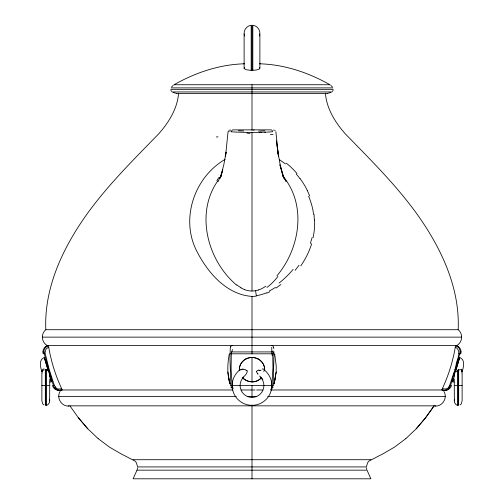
<?xml version="1.0" encoding="UTF-8"?>
<svg xmlns="http://www.w3.org/2000/svg" width="504" height="504" viewBox="0 0 504 504"><rect width="100%" height="100%" fill="white"/><g stroke="black" fill="none" stroke-linecap="round" stroke-linejoin="round"><path stroke-width="0.76" d="M274.044 352.378L274.05 351.817M49.751 378.907L49.644 402.431L47.779 404.832L46.311 405.172M259.339 67.498L259.925 68.198L259.56 68.922L256.265 70.056L250.986 70.365L246.261 69.735L244.106 68.494L244.112 63.359M276.179 372.002L274.056 383.916L276.179 372.065L276.224 366.043L274.712 354.117M457.689 405.172L456.221 404.832L454.356 402.431L454.249 378.907M231.317 352.277L231.323 351.918L272.677 351.918M231.317 352.516L231.097 369.167L232.199 385.522A1.588 0.422 -7.6 0 1 230.908 385.428L229.931 358.042L230.29 348.094M272.947 367.429L272.721 353.802A1.588 0.454 -3.9 0 0 274.056 353.424L273.092 385.428A1.588 0.422 7.6 0 1 271.801 385.522L272.935 367.926M69.029 406.01C61.444 406.829 55.988 397.549 60.152 391.325M325.426 93.183C326.586 108.725 335.217 122.409 345.284 133.837C369.81 159.006 394.884 183.815 415.699 212.247C440.301 246.254 460.064 286.726 458.18 329.717C463.39 333.679 462.521 342.695 456.618 345.574L47.382 345.574C41.479 342.695 40.61 333.679 45.82 329.717C43.936 286.726 63.699 246.254 88.301 212.247C109.116 183.815 134.19 159.006 158.716 133.837C168.783 122.409 177.414 108.725 178.573 93.183M272.992 387.066L272.96 387.519M462.143 370.692L461.916 371.75M228.06 131.626L225.527 156.246L226.063 152.177L223.965 163.932L220.922 176.413L222.774 169.646L219.851 178.384L221.319 174.857L217.904 181.755M244.112 63.926L244.112 33.951C243.753 29.704 246.954 25.767 251.181 25.244L251.181 70.371M230.139 130.278L230.662 129.994M229.288 354.117C227.373 363.976 227.083 374.201 229.944 383.916L227.821 372.059M275.367 378.013L274.075 383.853M137.535 467.8L137.189 469.394M443.848 391.325C448.012 397.549 442.556 406.829 434.971 406.01M442.399 388.508A160.07 159.195 -90 0 0 455.263 347.224L455.591 345.668M462.111 370.982L461.941 371.669M455.931 365.608C456.404 360.083 461.727 352.756 456.769 348.094A5.947 5.815 -78.3 0 0 455.238 347.212M454.129 382.07L452.649 381.849L453.14 379.714M454.261 374.945L458.924 359.799M453.26 379.216L453.354 378.813M441.914 389.85L442.436 388.527M312.089 237.63L310.351 243.413M455.654 366.61L455.162 368.355M448.705 387.104A5.96 5.941 -89 0 0 449.669 385.44L450.664 385.276L459.768 353.802L458.81 353.424M454.879 369.35L454.665 370.094M452.649 381.849L454.406 375.801A4.479 4.026 -23.1 0 1 454.274 375.215M455.704 371.335L459.73 357.481C465.91 359.881 463.207 368.191 461.828 372.903M244.087 68.153L244.661 67.498M259.27 36.03C261.356 31.399 257.796 25.761 252.819 25.244L252.819 70.371M454.085 372.084L449.631 385.428M454.249 400.888L454.677 399.533M458.911 359.818L459.358 358.533M49.726 375.215A4.479 4.026 23.1 0 1 49.594 375.801L49.486 376.079M459.396 358.432L459.604 357.846M459.585 357.89L459.717 357.512M333.15 90.153L332.457 91.451M219.845 178.044L220.966 176.306M217.86 180.797C194.872 213.274 207.572 260.726 236.603 285.106M299.017 265.23L295.136 270.352M42.04 369.961L42.084 371.75M276.942 275.801C299.685 248.888 306.911 205.733 283.531 176.954M171.681 86.946L173.181 85.365M448.661 387.066L448.251 387.519M416.178 428.822L425.54 417.829L434.095 405.846L425.54 417.829L416.191 428.822L405.827 438.631M273.855 130.284L273.565 130.038M242.67 377.628C244.421 376.318 247.439 373.508 247.168 370.982M47.382 345.574A6.747 6.747 0 0 0 43.199 353.802C46.538 354.268 44.201 349.234 47.231 348.094A5.966 5.821 37.6 0 1 48.775 347.243L48.409 345.668M460.139 404.832L461.311 403.817L462.118 400.888L462.118 373.105M280.879 284.539L276.053 288.061M405.84 438.631L394.55 447.079L382.958 453.852L369.149 460.94L367.674 462.647L366.339 466.931L137.661 466.931L136.326 462.647L134.852 460.94L121.029 453.852L109.437 447.079L98.16 438.631M265.917 286.178L263.428 287.734A28.86 27.518 -2.5 0 1 260.77 289.12L258.621 289.907M225.124 159.371C194.349 177.15 180.136 219.001 196.755 251.099C207.528 272.381 226.485 294.752 252 296.39A31.582 29.686 0 0 0 256.36 296.113A31.721 1.537 82.2 0 1 255.591 290.688A19.322 18.635 0 0 1 252 291.022M228.816 130.397L229.496 130.108M450.576 385.529L451.578 385.522A6.747 6.747 0 0 1 442.802 389.983L271.114 389.983M245.858 358.98L248.044 358.073A12.587 11.863 0 0 1 255.906 358.086L258.142 358.98M174.075 84.741C195.445 72.589 219.467 64.556 244.157 63.794M269.734 291.778L266.755 293.171M330.92 92.541L327.335 93.397M258.98 369.961L257.141 370.692L256.612 371.669M49.739 375.215L51.351 381.83L49.871 382.07M68.141 406.01L69.319 405.896M272.343 131.802L272.418 131.796A1.588 1.518 90 0 0 270.938 129.875L233.062 129.875A1.588 1.518 -90 0 0 231.582 131.796M271.801 131.84L266.717 132.13M265.583 132.187L251.068 132.533L236.338 132.086M261.33 377.628L259.503 376.009M174.126 84.741L329.874 84.741M171.158 87.891L332.842 87.891M170.799 89.353L333.201 89.353M172.141 91.942L331.859 91.942M176.715 93.397L327.285 93.397M45.959 329.717L458.041 329.717M42.399 337.132L461.601 337.132M42.935 351.918L43.955 351.918M461.066 351.918L460.045 351.918A6.615 6.615 0 0 1 459.812 353.814M272.721 353.802L231.279 353.802A1.588 0.454 3.9 0 1 229.944 353.424M459.768 353.802L460.801 353.802A6.747 6.747 0 0 0 456.618 345.574M41.851 385.522L49.783 385.522M232.186 385.522L271.813 385.522M454.217 385.522L462.149 385.522M232.886 389.983L61.198 389.983A6.747 6.747 0 0 1 52.422 385.522L54.375 385.421L49.121 369.344L45.19 353.424M241.284 389.983L252 389.983M252.769 389.983L255.062 389.983M256.593 389.983L262.716 389.983M58.754 396.49L236.326 396.49M247.294 396.49L256.706 396.49M267.674 396.49L445.246 396.49M70.031 405.846L433.969 405.846M133.031 459.717L370.969 459.717M275.852 131.613L278.473 156.246L276.954 144.667M229.704 131.67L230.24 131.702M259.844 63.794C284.533 64.556 308.555 72.589 329.925 84.741M176.665 93.397L173.08 92.541M434.681 405.896L435.859 406.01M274.504 130.108L275.184 130.397M244.32 289.523L240.899 287.916M279.386 159.68L285.51 163.894M43.861 404.832L42.689 403.817L41.882 400.888L41.882 373.105M330.819 85.365L332.319 86.946M69.905 405.846L78.441 417.829L87.809 428.822L98.173 438.631M296.195 173.93L299.956 178.561M78.46 417.829L87.822 428.822M55.32 387.041L55.786 387.551A4.895 4.883 -84.7 0 0 56.045 387.79M258.086 374.138L257.04 372.714A3.131 2.961 -29.1 0 1 256.53 371.694M283.399 177.061L285.951 180.52M171.543 91.451L170.85 90.153M283.034 176.306L284.155 178.044M286.096 181.755L282.681 174.857L284.149 178.384L280.06 165.356M307.289 190.474L309.714 195.993M273.42 347.332L273.439 347.382A5.777 1.002 85.1 0 1 273.641 347.873M454.514 376.079L454.406 375.801M44.283 357.512L49.739 374.945M273.641 347.886L273.811 348.478M49.323 399.533L49.751 400.888M42.172 372.903C40.792 368.191 38.09 359.881 44.27 357.481L48.296 371.335M44.232 353.802L53.418 385.529A6.697 6.539 -64.9 0 0 62.061 389.92M244.112 33.951L244.73 36.03M259.9 68.103L259.888 63.359M62.087 389.85L61.589 388.578A5.96 5.815 -84.6 0 1 59.837 388.93A5.355 5.349 -44.6 0 1 55.862 388.049M49.594 375.801L51.351 381.849M42.015 371.517L41.889 370.982M279.871 164.657L283.078 176.413L280.035 163.932L277.937 152.177M366.811 469.394L366.465 467.8M228.627 377.956L229.925 383.853M278.473 156.246L276.463 140.906L276.759 143.161M314.055 214.294L314.326 219.939M231.04 387.519L231.008 387.066M458.671 369.848L458.671 405.304M458.18 369.98L458.18 405.336M457.689 370.144L457.689 405.304M259.888 33.951L259.888 63.926M252 25.231L252 70.384M252 84.741L252 93.397M252 93.511L252 130.46M252 132.533L252 291.016A19.259 18.553 0.1 0 1 248.05 290.606L246.532 290.26A23.216 22.264 1 0 1 244.327 289.51M252 296.39L252 353.802M264.663 370.434A12.688 12.184 0 0 0 252 357.481L252 382.07M252 385.522L252 397.19M252 404.964L252 478.8M46.311 370.144L46.311 405.304M45.82 369.98L45.82 405.336M45.329 369.848L45.329 405.304M45.77 369.76A4.347 2.293 29.1 0 1 46.299 369.923M45.215 369.659A4.366 1.821 26.2 0 1 45.744 369.785M46.381 369.627A4.385 3.73 31.7 0 1 48.73 370.963M48.34 371.291A4.467 4.183 24.2 0 1 48.907 371.927M264.109 369.823A19.826 19.826 0 0 1 266.603 398.929A19.826 19.826 0 0 1 237.397 398.929A19.826 19.826 0 0 1 239.891 369.823M264.442 370.156A4.347 1.796 -35.4 0 0 264.342 369.955A4.366 1.751 -27.1 0 0 264.184 369.791M263.875 370.824A4.385 1.216 -62.3 0 1 263.718 371.505M260.442 377.143A11.894 11.894 0 0 1 260.398 393.945A11.894 11.894 0 0 1 243.602 393.945A11.894 11.894 0 0 1 243.558 377.143M42.651 369.476A5.292 1.726 23.3 0 1 44.314 369.01M43.117 370.144A7.856 1.701 19.9 0 1 43.924 370.188M42.323 370.194A8.404 2.369 34 0 1 42.834 370.182M42.172 371.423A2.526 0.422 72.9 0 1 42.122 371.177M262.156 369.022A5.292 1.978 -20.6 0 1 264.562 369.659M261.122 378.132A12.688 12.184 0 0 1 242.878 378.132M239.337 370.434A12.688 12.184 0 0 1 252 357.481M252 381.761A12.688 12.191 8.8 0 1 242.827 377.868M261.299 377.981A12.688 12.386 0 0 1 252 381.95M259.869 370.346A7.856 2.615 -13.3 0 1 261.097 370.201M258.974 370.56A8.404 4.505 -19.5 0 1 260.014 370.352M257.399 373.64A17.407 1.651 49.8 0 1 257.72 374.044M262.042 378.409A14.087 1.203 50.1 0 1 262.811 379.669M240.049 369.936A4.366 1.663 21.9 0 0 239.791 370.037A4.347 1.764 28.6 0 0 239.576 370.169M239.986 369.879A5.292 1.625 12.3 0 1 242.298 369.709M239.179 370.503A4.391 1.808 37.8 0 1 239.734 370.371M246.154 370.264A2.526 2.381 29.8 0 1 247.25 370.906M245.404 369.904A5.475 4.687 29.7 0 1 246.191 370.169M243.747 369.268A8.473 5.563 23 0 1 245.095 369.495M241.762 369.123A7.856 3.591 17.3 0 1 243.608 369.205M458.104 370.188A4.366 1.506 -23.9 0 1 458.552 370.062M458.533 369.968A5.292 1.071 -18.3 0 1 460.751 369.69M457.682 370.371A4.347 1.903 -26.8 0 1 458.13 370.213M456.208 371.757A4.391 2.451 -29.8 0 1 457.789 370.862M455.093 371.927A4.467 4.183 -24.2 0 1 455.66 371.291M461.935 370.724A2.526 0.422 -72.9 0 1 461.828 371.423M461.903 370.245A5.475 1.405 -62.3 0 1 461.922 370.591M461.708 369.697A8.473 2.501 -43.4 0 1 461.796 370.119M461.475 369.281A7.856 2.073 -28.3 0 1 461.803 369.665M51.143 380.703A12.688 0.535 74.1 0 1 50.879 379.991M258.13 359.006A12.707 12.052 -1.3 0 1 260.707 360.782M260.675 360.82A12.682 12.096 -3.8 0 1 264.644 370.799M453.121 379.991A12.688 0.535 -74.1 0 1 452.605 381.326M61.601 388.508A160.07 159.195 90 0 1 48.737 347.224M55.446 386.933A5.935 5.714 51.4 0 1 54.514 385.371M44.32 353.776A6.615 6.47 85.5 0 1 44.05 351.918M43.842 351.918A6.722 6.716 73.1 0 1 48.334 345.561M61.261 390.203A6.697 6.502 49.4 0 1 54.646 387.746M45.505 347.489A6.722 6.577 25.5 0 1 47.647 345.908M271.889 385.692A6.703 1.298 -85.1 0 1 270.894 389.705M271.965 388.836A1.606 1.449 -11.6 0 1 270.906 389.894M272.721 386.581A5.462 1.26 -84.4 0 1 272.204 388.149M273.181 385.806A5.96 0.422 89.9 0 1 273.162 385.119M273.54 354.047A5.613 1.417 -88.7 0 1 273.508 352.391M272.154 355.503A6.615 1.361 -89.1 0 1 271.996 351.924M271.7 347.42A6.722 0.334 89.1 0 1 271.851 351.905M271.776 345.561A1.632 1.606 -29.2 0 1 273.344 347.218M273.118 350.872A5.116 0.41 -89.2 0 1 273.118 352.012M233.119 388.628A6.703 1.228 80.8 0 1 232.256 385.428M231.796 388.149A5.462 1.26 84.4 0 1 231.279 386.581M230.838 385.119A5.96 0.422 -89.9 0 1 230.819 385.799M230.662 347.218A1.619 1.588 30.8 0 1 232.224 345.568M231.884 351.912A6.722 0.586 -79.2 0 1 232.382 349.48M230.259 347.25A5.947 1.21 -87.5 0 1 230.649 346.821M449.499 387.866A6.703 6.552 66.5 0 1 442.739 390.191M456.378 345.857A6.722 6.716 -73.3 0 1 458.501 347.483M448.415 387.708A5.462 5.286 67.7 0 1 442.518 388.364M450.563 385.516A6.703 6.508 -49.5 0 1 441.92 389.97M455.641 345.631A6.722 6.577 -25.1 0 1 460.139 351.918M243.356 360.725A12.688 12.039 1.3 0 1 245.87 359.006M239.356 370.799A12.682 12.096 3.8 0 1 243.325 360.82M258.571 131.122A79.298 2.035 -4.7 0 1 264.802 130.87M216.266 136.975A78.813 0.359 -4.2 0 1 218.049 136.849M238.386 130.75A77.383 2.016 4.9 0 1 243.64 130.964M228.482 131.519A68.027 0.68 6 0 1 228.677 131.487M235.992 132.079A49.612 0.712 1.6 0 1 231.481 131.796M259.466 132.672A89.756 0.435 -3.4 0 1 261.406 132.571M250.034 133.434A85.951 0.554 5.1 0 1 246.992 133.138M273.086 134.555A96.107 0.428 4.1 0 1 270.434 134.354M266.024 132.143A33.522 0.523 -1.5 0 1 264.865 132.193M253.695 130.265A7.932 1.323 -90 0 1 254.104 129.875M216.865 180.489A54.86 35.941 -42.2 0 1 219.051 177.377M241.044 287.683A36.59 34.133 8.3 0 1 236.779 284.899M266.54 292.755A38.94 35.488 -3.2 0 1 256.29 295.709M258.628 289.926A21.288 20.494 -0.3 0 1 255.591 290.714M277.899 276.413A54.35 50.873 -7.4 0 1 266.988 287.431M286.335 163.202A79.695 65.041 4.9 0 1 296.957 173.515M300.025 178.536A92.591 73.105 9 0 1 307.327 190.462M308.631 196.239A99.269 78.895 7.3 0 1 313.582 214.307M314.578 219.927A103.679 83.481 -3.6 0 1 313.047 237.743M311.743 243.558A103.125 80.728 -15.6 0 1 300.8 265.898M293.114 269.407A87.772 67.001 -19.6 0 1 279.103 283.053M275.461 287.375A57.884 49.827 -9.5 0 1 269.237 290.997M136.975 470.156L133.125 478.8L370.875 478.8L367.025 470.156L136.975 470.156"/></g></svg>
